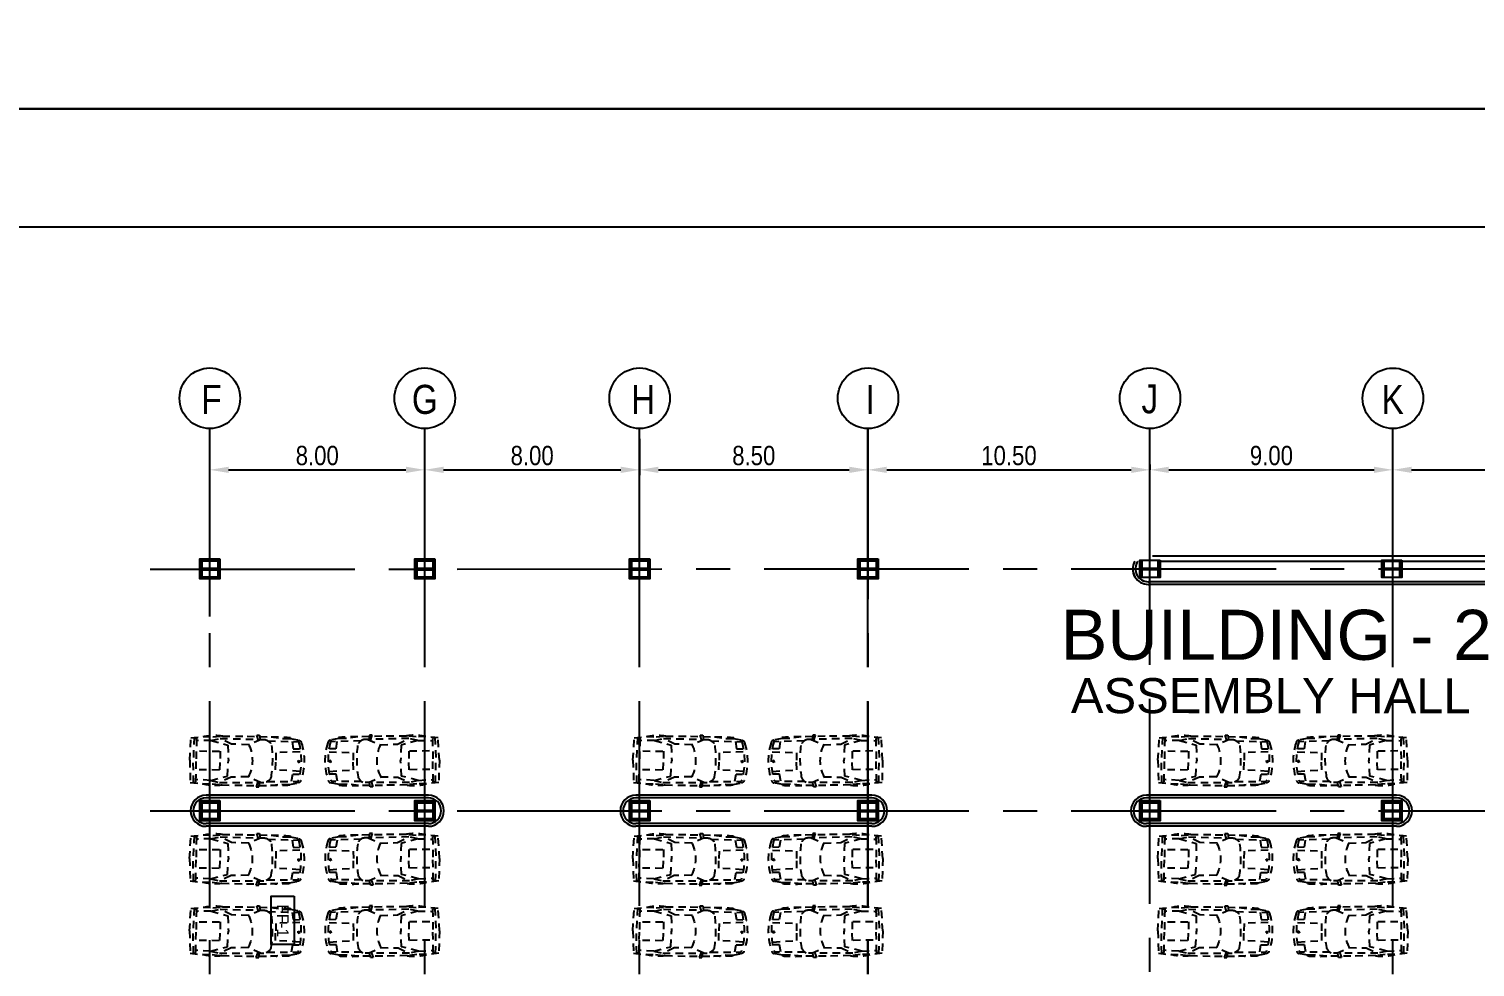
# Model space of a CAD drawing. Header units: millimetres. Extents: x 2148 to 2681, y 758 to 986.
# Drawn here: x 2225.29 to 2252.2, y 817.87 to 835.33 of the extents above; entities that cross this region are included whole.
import ezdxf

# ---------------------------------------------------------------- set-up
doc = ezdxf.new("R2010")
doc.units = ezdxf.units.MM
for name, pattern in [('CENTER2', [28.575, 19.05, -3.175, 3.175, -3.175]), ('HIDDEN', [0.375, 0.25, -0.125]), ('PHANTOMX2', [5, 2.5, -0.5, 0.5, -0.5, 0.5, -0.5])]:
    doc.linetypes.add(name, pattern=pattern)
for name, color, linetype in [('cladding', 2, 'Continuous'), ('COL-EX', 2, 'Continuous'), ('COL-IN', 2, 'Continuous'), ('D', 1, 'Continuous'), ('DIM', 20, 'Continuous'), ('DR', 7, 'Continuous'), ('ELAYOUT', 4, 'Continuous'), ('grid', 241, 'PHANTOMX2'), ('HATCH', 8, 'Continuous'), ('S_GRID LINES', 252, 'Continuous'), ('TEXT', 6, 'Continuous'), ('wall', 4, 'Continuous')]:
    doc.layers.add(name, color=color, linetype=linetype)
doc.styles.add('ARIALNW', font='ARIALN.TTF')
doc.styles.add('MMTX$0$ESMX$0$X-OPTA1D', font='x-opta1d')
doc.styles.add('SWISS', font='swissl.ttf')
doc.dimstyles.new('DIM 200', dxfattribs={"dimtxt": 0.36, "dimasz": 0.35, "dimexe": 0.1, "dimexo": 0, "dimgap": 0.08, "dimtad": 1, "dimlfac": 2, "dimrnd": 0.005, "dimzin": 1, "dimdsep": 46, "dimtxsty": 'ARIALNW', "dimcen": 0.09, "dimclrd": 6, "dimclre": 6, "dimclrt": 13, "dimadec": 0, "dimazin": 0, "dimtfac": 1, "dimtofl": 0, "dimtmove": 2, "dimatfit": 3, "dimfxl": 1, "dimtolj": 1, "dimtzin": 0, "dimarcsym": 0})

# ---------------------------------------------------------------- blocks, each defined once
blk = doc.blocks.new('CAR-PL4')
at = {"layer": 'DR', "color": 8, "linetype": 'HIDDEN'}
for p, q in [((-1.106, -0.352), (-1.073, -0.343)), ((-1.084, -0.357), (-1.024, -0.06)), ((-1.074, -0.615), (-1.084, -0.357)), ((-0.972, -0.074), (-1.039, -0.108)), ((-0.991, -1.103), (-0.972, -0.074)), ((-0.973, -0.292), (-0.73, -0.253)), ((-0.73, -0.253), (-0.73, -0.034)), ((-0.637, -0.02), (-0.591, -0.835)), ((-0.34, -0.081), (-0.31, -0.024)), ((-0.307, -0.073), (-0.34, -0.081)), ((-0.303, -0.073), (-0.271, -0.081)), ((-0.271, -0.081), (-0.301, -0.024)), ((0.027, -0.02), (-0.019, -0.835)), ((0.12, -0.253), (0.119, -0.034)), ((0.362, -0.292), (0.12, -0.253)), ((0.361, -0.074), (0.428, -0.108)), ((0.381, -1.103), (0.361, -0.074)), ((0.473, -0.357), (0.413, -0.06)), ((0.495, -0.352), (0.462, -0.343)), ((0.463, -0.615), (0.473, -0.357)), ((-1.127, -1.001), (-1.074, -0.615)), ((-0.591, -0.835), (-0.295, -0.833)), ((-0.019, -0.835), (-0.316, -0.833)), ((0.516, -1.001), (0.463, -0.615)), ((-1.174, -1.393), (-1.024, -1.365)), ((-1.174, -1.485), (-1.174, -1.393)), ((-0.999, -1.426), (-1.174, -1.485)), ((-1.13, -1.385), (-1.127, -1.001)), ((-1.047, -2.715), (-1.033, -1.437)), ((-1.032, -1.366), (-1.03, -1.221)), ((-1.032, -1.337), (-0.843, -1.75)), ((0.421, -1.337), (0.232, -1.75)), ((0.388, -1.426), (0.563, -1.485)), ((0.563, -1.393), (0.414, -1.365)), ((0.421, -1.366), (0.42, -1.221)), ((0.436, -2.715), (0.422, -1.437)), ((0.519, -1.385), (0.516, -1.001)), ((0.563, -1.485), (0.563, -1.393)), ((-1.133, -1.81), (-1.13, -1.47)), ((-1.128, -2.637), (-1.133, -1.81)), ((-0.843, -1.75), (-0.863, -2.33)), ((0.232, -1.75), (0.252, -2.33)), ((0.517, -2.637), (0.522, -1.81)), ((0.522, -1.81), (0.52, -1.47)), ((-0.863, -2.33), (-1.041, -2.697)), ((-0.828, -2.453), (-0.302, -2.428)), ((0.217, -2.453), (-0.309, -2.428)), ((0.252, -2.33), (0.43, -2.697)), ((-1.094, -2.961), (-1.128, -2.637)), ((-0.98, -3.015), (-1.047, -2.715)), ((-0.98, -3.015), (-0.828, -2.453)), ((-0.618, -2.711), (-0.304, -2.7)), ((-0.616, -3.41), (-0.618, -2.711)), ((0.007, -2.711), (-0.306, -2.7)), ((0.005, -3.41), (0.007, -2.711)), ((0.369, -3.015), (0.217, -2.453)), ((0.369, -3.015), (0.436, -2.715)), ((0.483, -2.961), (0.517, -2.637)), ((-1.102, -3.289), (-1.094, -2.961)), ((-1.059, -3.702), (-1.102, -3.289)), ((-0.98, -3.015), (-0.962, -3.514)), ((0.369, -3.015), (0.351, -3.514)), ((0.448, -3.702), (0.491, -3.289)), ((0.491, -3.289), (0.483, -2.961)), ((-1.076, -3.594), (-0.301, -3.614)), ((-1.074, -3.597), (-1.032, -3.514)), ((-0.304, -3.733), (-1.059, -3.702)), ((-1.032, -3.514), (-0.302, -3.514)), ((0.465, -3.594), (-0.31, -3.614)), ((0.421, -3.514), (-0.309, -3.514)), ((-0.307, -3.733), (0.448, -3.702)), ((0.463, -3.597), (0.421, -3.514))]:
    blk.add_line(p, q, dxfattribs=at)
for centre, radius, start, end in [((-0.926, -0.08), 0.1, 99.1082, 168.6925), ((-0.305, -2.397), 2.416, 73.9881, 106.0119), ((-0.305, -1.881), 2.004, 71.4744, 108.5256), ((0.315, -0.08), 0.1, 11.3075, 80.8918), ((4.35, -0.819), 5.477, 175.0805, 181.8902), ((-4.96, -0.819), 5.477, 358.1098, 4.9195), ((-0.305, -4.704), 3.756, 81.9077, 98.0923), ((-0.772, -1.237), 0.259, 103.928, 176.4903), ((0.161, -1.237), 0.259, 3.5097, 76.072), ((-0.305, -2.814), 1.192, 63.3754, 116.6246), ((0.437, -2.887), 1.591, 170.8054, 194.642), ((-1.048, -2.887), 1.591, 345.358, 9.1946)]:
    blk.add_arc(centre, radius, start, end, dxfattribs=at)
blk = doc.blocks.new('A$C1DB67A09')
at = {"layer": 'Defpoints', "ltscale": 0.5, "elevation": 0}
blk.add_lwpolyline([(7.292, -83.48), (108.892, -83.48), (108.892, -7.28), (7.292, -7.28)], close=True, dxfattribs=at)
at = {"layer": 'wall', "color": 16, "linetype": 'ByBlock', "ltscale": 1.5, "elevation": 0}
blk.add_lwpolyline([(9.492, -81.28), (106.692, -81.28), (106.692, -9.48), (9.492, -9.48)], close=True, dxfattribs=at)
blk = doc.blocks.new('*D2185')
at = {"layer": 'Defpoints', "color": 0, "linetype": 'ByBlock', "ltscale": 0.5, "transparency": 16777216}
for p in [(2232.654, 827.121), (2228.654, 824.392), (2232.654, 824.392, 0)]:
    blk.add_point(p, dxfattribs=at)
at = {"layer": 'ELAYOUT', "color": 6, "linetype": 'ByBlock', "lineweight": -2, "ltscale": 0.5, "transparency": 16777216}
for p, q in [((2228.654, 824.392), (2228.654, 827.221)), ((2232.654, 824.392), (2232.654, 827.221)), ((2229.004, 827.121), (2232.304, 827.121))]:
    blk.add_line(p, q, dxfattribs=at)
at = {"layer": 'ELAYOUT', "color": 6, "linetype": 'ByBlock', "ltscale": 0.5, "transparency": 16777216}
for points in [[(2229.004, 827.179), (2229.004, 827.063), (2228.654, 827.121)], [(2232.304, 827.179), (2232.304, 827.063), (2232.654, 827.121)]]:
    blk.add_solid(points, dxfattribs=at)
at = {"layer": 'ELAYOUT', "color": 13, "linetype": 'ByBlock', "ltscale": 0.5, "transparency": 16777216, "insert": (2230.654, 827.385), "char_height": 0.36, "attachment_point": 5, "style": 'ARIALNW'}
blk.add_mtext('\\A1;8.00', dxfattribs=at)
blk = doc.blocks.new('*D2186')
at = {"layer": 'Defpoints', "color": 0, "linetype": 'ByBlock', "ltscale": 0.5, "transparency": 16777216}
for p in [(2236.654, 827.695, 0), (2236.654, 827.121), (2232.654, 824.392, 0)]:
    blk.add_point(p, dxfattribs=at)
at = {"layer": 'ELAYOUT', "color": 6, "linetype": 'ByBlock', "lineweight": -2, "ltscale": 0.5, "transparency": 16777216}
for p, q in [((2236.654, 827.695), (2236.654, 827.021)), ((2232.654, 824.392), (2232.654, 827.221)), ((2233.004, 827.121), (2236.304, 827.121))]:
    blk.add_line(p, q, dxfattribs=at)
at = {"layer": 'ELAYOUT', "color": 6, "linetype": 'ByBlock', "ltscale": 0.5, "transparency": 16777216}
for points in [[(2233.004, 827.179), (2233.004, 827.063), (2232.654, 827.121)], [(2236.304, 827.179), (2236.304, 827.063), (2236.654, 827.121)]]:
    blk.add_solid(points, dxfattribs=at)
at = {"layer": 'ELAYOUT', "color": 13, "linetype": 'ByBlock', "ltscale": 0.5, "transparency": 16777216, "insert": (2234.654, 827.385), "char_height": 0.36, "attachment_point": 5, "style": 'ARIALNW'}
blk.add_mtext('\\A1;8.00', dxfattribs=at)
blk = doc.blocks.new('*D2187')
at = {"layer": 'Defpoints', "color": 0, "linetype": 'ByBlock', "ltscale": 0.5, "transparency": 16777216}
for p in [(2236.654, 827.695, 0), (2240.905, 827.121), (2240.905, 824.392, 0)]:
    blk.add_point(p, dxfattribs=at)
at = {"layer": 'ELAYOUT', "color": 6, "linetype": 'ByBlock', "lineweight": -2, "ltscale": 0.5, "transparency": 16777216}
for p, q in [((2236.654, 827.695), (2236.654, 827.021)), ((2240.905, 824.392), (2240.905, 827.221)), ((2237.004, 827.121), (2240.555, 827.121))]:
    blk.add_line(p, q, dxfattribs=at)
at = {"layer": 'ELAYOUT', "color": 6, "linetype": 'ByBlock', "ltscale": 0.5, "transparency": 16777216}
for points in [[(2237.004, 827.179), (2237.004, 827.063), (2236.654, 827.121)], [(2240.555, 827.179), (2240.555, 827.063), (2240.905, 827.121)]]:
    blk.add_solid(points, dxfattribs=at)
at = {"layer": 'ELAYOUT', "color": 13, "linetype": 'ByBlock', "ltscale": 0.5, "transparency": 16777216, "insert": (2238.779, 827.385), "char_height": 0.36, "attachment_point": 5, "style": 'ARIALNW'}
blk.add_mtext('\\A1;8.50', dxfattribs=at)
blk = doc.blocks.new('*D2188')
at = {"layer": 'Defpoints', "color": 0, "linetype": 'ByBlock', "ltscale": 0.5, "transparency": 16777216}
for p in [(2240.905, 827.121, 0), (2246.154, 827.121, 0), (2246.154, 827.121)]:
    blk.add_point(p, dxfattribs=at)
at = {"layer": 'ELAYOUT', "color": 6, "linetype": 'ByBlock', "lineweight": -2, "ltscale": 0.5, "transparency": 16777216}
for p, q in [((2240.905, 827.121), (2240.905, 827.221)), ((2246.154, 827.121), (2246.154, 827.221)), ((2241.255, 827.121), (2245.804, 827.121))]:
    blk.add_line(p, q, dxfattribs=at)
at = {"layer": 'ELAYOUT', "color": 6, "linetype": 'ByBlock', "ltscale": 0.5, "transparency": 16777216}
for points in [[(2241.255, 827.179), (2241.255, 827.063), (2240.905, 827.121)], [(2245.804, 827.179), (2245.804, 827.063), (2246.154, 827.121)]]:
    blk.add_solid(points, dxfattribs=at)
at = {"layer": 'ELAYOUT', "color": 13, "linetype": 'ByBlock', "ltscale": 0.5, "transparency": 16777216, "insert": (2243.529, 827.385), "char_height": 0.36, "attachment_point": 5, "style": 'ARIALNW'}
blk.add_mtext('\\A1;10.50', dxfattribs=at)
blk = doc.blocks.new('*D2189')
at = {"layer": 'Defpoints', "color": 0, "linetype": 'ByBlock', "ltscale": 0.5, "transparency": 16777216}
for p in [(2246.154, 827.121, 0), (2250.674, 827.121), (2250.674, 827.121)]:
    blk.add_point(p, dxfattribs=at)
at = {"layer": 'ELAYOUT', "color": 6, "linetype": 'ByBlock', "lineweight": -2, "ltscale": 0.5, "transparency": 16777216}
for p, q in [((2246.154, 827.121), (2246.154, 827.221)), ((2250.674, 827.121), (2250.674, 827.221)), ((2246.504, 827.121), (2250.324, 827.121))]:
    blk.add_line(p, q, dxfattribs=at)
at = {"layer": 'ELAYOUT', "color": 6, "linetype": 'ByBlock', "ltscale": 0.5, "transparency": 16777216}
for points in [[(2246.504, 827.179), (2246.504, 827.063), (2246.154, 827.121)], [(2250.324, 827.179), (2250.324, 827.063), (2250.674, 827.121)]]:
    blk.add_solid(points, dxfattribs=at)
at = {"layer": 'ELAYOUT', "color": 13, "linetype": 'ByBlock', "ltscale": 0.5, "transparency": 16777216, "insert": (2248.414, 827.385), "char_height": 0.36, "attachment_point": 5, "style": 'ARIALNW'}
blk.add_mtext('\\A1;9.00', dxfattribs=at)
blk = doc.blocks.new('*D2190')
at = {"layer": 'Defpoints', "color": 0, "linetype": 'ByBlock', "ltscale": 0.5, "transparency": 16777216}
for p in [(2250.674, 827.121), (2254.926, 827.121), (2254.926, 827.121)]:
    blk.add_point(p, dxfattribs=at)
at = {"layer": 'ELAYOUT', "color": 6, "linetype": 'ByBlock', "lineweight": -2, "ltscale": 0.5, "transparency": 16777216}
for p, q in [((2250.674, 827.121), (2250.674, 827.221)), ((2254.926, 827.121), (2254.926, 827.221)), ((2251.024, 827.121), (2254.576, 827.121))]:
    blk.add_line(p, q, dxfattribs=at)
at = {"layer": 'ELAYOUT', "color": 6, "linetype": 'ByBlock', "ltscale": 0.5, "transparency": 16777216}
for points in [[(2251.024, 827.179), (2251.024, 827.063), (2250.674, 827.121)], [(2254.576, 827.179), (2254.576, 827.063), (2254.926, 827.121)]]:
    blk.add_solid(points, dxfattribs=at)
at = {"layer": 'ELAYOUT', "color": 13, "linetype": 'ByBlock', "ltscale": 0.5, "transparency": 16777216, "insert": (2252.8, 827.385), "char_height": 0.36, "attachment_point": 5, "style": 'ARIALNW'}
blk.add_mtext('\\A1;8.50', dxfattribs=at)

msp = doc.modelspace()

# ---------------------------------------------------------------- linework, layer by layer
at = {"ltscale": 0.5, "elevation": 0}
msp.add_lwpolyline([(2230.2263431, 819.1864706), (2230.2263431, 818.2843118), (2229.7993113, 818.2843118), (2229.7993113, 819.1864706)], close=True, dxfattribs=at)
for centre in [(2228.6548826, 828.4534234, 0), (2232.6548826, 828.4534234, 0), (2236.6548826, 828.4534234, 0), (2240.9058893, 828.4534234, 0), (2246.154804, 828.4531094, 0), (2250.6754409, 828.4529517, 0)]:
    msp.add_circle(centre, 0.5634965)
at = {"layer": 'cladding', "elevation": 0}
for points in [[(2228.8423826, 825.4651244), (2228.8423826, 825.0901244), (2228.4673826, 825.0901244), (2228.4673826, 825.4651244)], [(2232.8423826, 825.4651244), (2232.8423826, 825.0901244), (2232.4673826, 825.0901244), (2232.4673826, 825.4651244)], [(2236.8423826, 825.4651244), (2236.8423826, 825.0901244), (2236.4673826, 825.0901244), (2236.4673826, 825.4651244)], [(2241.0923826, 825.4651244), (2241.0923826, 825.0901244), (2240.7173826, 825.0901244), (2240.7173826, 825.4651244)], [(2246.3423826, 825.4401244), (2246.3423826, 825.1151244), (2245.9673826, 825.1151244), (2245.9673826, 825.4401244)], [(2250.8423826, 825.4401244), (2250.8423826, 825.1151244), (2250.4673826, 825.1151244), (2250.4673826, 825.4401244)], [(2228.8423826, 820.9651244), (2228.8423826, 820.5901244), (2228.4673826, 820.5901244), (2228.4673826, 820.9651244)], [(2232.8423826, 820.9651244), (2232.8423826, 820.5901244), (2232.4673826, 820.5901244), (2232.4673826, 820.9651244)], [(2236.8423826, 820.9651244), (2236.8423826, 820.5901244), (2236.4673826, 820.5901244), (2236.4673826, 820.9651244)], [(2241.0923826, 820.9651244), (2241.0923826, 820.5901244), (2240.7173826, 820.5901244), (2240.7173826, 820.9651244)], [(2246.3423826, 820.9651244), (2246.3423826, 820.5901244), (2245.9673826, 820.5901244), (2245.9673826, 820.9651244)], [(2250.8423826, 820.9651244), (2250.8423826, 820.5901244), (2250.4673826, 820.5901244), (2250.4673826, 820.9651244)]]:
    msp.add_lwpolyline(points, close=True, dxfattribs=at)
at = {"layer": 'COL-EX', "elevation": 0}
for points in [[(2246.2998826, 825.2675864), (2246.2998826, 825.1250864), (2246.3298826, 825.1250864), (2246.3298826, 825.4250864), (2246.2998826, 825.4250864), (2246.2998826, 825.2825864), (2246.0098826, 825.2825864), (2246.0098826, 825.4250864), (2245.9798826, 825.4250864), (2245.9798826, 825.1250864), (2246.0098826, 825.1250864), (2246.0098826, 825.2675864)], [(2250.7998826, 825.2675864), (2250.7998826, 825.1250864), (2250.8298826, 825.1250864), (2250.8298826, 825.4250864), (2250.7998826, 825.4250864), (2250.7998826, 825.2825864), (2250.5098826, 825.2825864), (2250.5098826, 825.4250864), (2250.4798826, 825.4250864), (2250.4798826, 825.1250864), (2250.5098826, 825.1250864), (2250.5098826, 825.2675864)]]:
    msp.add_lwpolyline(points, close=True, dxfattribs=at)
at = {"layer": 'COL-IN'}
for p, q in [((2228.4798826, 825.1000864, 0), (2228.4798826, 825.4500864, 0)), ((2228.4798826, 825.4500864, 0), (2228.8298826, 825.4500864, 0)), ((2228.5048826, 825.4500864, 0), (2228.5048826, 825.1000864, 0)), ((2228.5048826, 825.4250864, 0), (2228.8048826, 825.4250864, 0)), ((2228.5048826, 825.2875864, 0), (2228.8048826, 825.2875864, 0)), ((2228.8048826, 825.4500864, 0), (2228.8048826, 825.1000864, 0)), ((2228.8298826, 825.4500864, 0), (2228.8298826, 825.1000864, 0)), ((2232.4798826, 825.1000864, 0), (2232.4798826, 825.4500864, 0)), ((2232.4798826, 825.4500864, 0), (2232.8298826, 825.4500864, 0)), ((2232.5048826, 825.4500864, 0), (2232.5048826, 825.1000864, 0)), ((2232.5048826, 825.4250864, 0), (2232.8048826, 825.4250864, 0)), ((2232.5048826, 825.2875864, 0), (2232.8048826, 825.2875864, 0)), ((2232.8048826, 825.4500864, 0), (2232.8048826, 825.1000864, 0)), ((2232.8298826, 825.4500864, 0), (2232.8298826, 825.1000864, 0)), ((2236.4798826, 825.1000864, 0), (2236.4798826, 825.4500864, 0)), ((2236.4798826, 825.4500864, 0), (2236.8298826, 825.4500864, 0)), ((2236.5048826, 825.4500864, 0), (2236.5048826, 825.1000864, 0)), ((2236.5048826, 825.4250864, 0), (2236.8048826, 825.4250864, 0)), ((2236.5048826, 825.2875864, 0), (2236.8048826, 825.2875864, 0)), ((2236.8048826, 825.4500864, 0), (2236.8048826, 825.1000864, 0)), ((2236.8298826, 825.4500864, 0), (2236.8298826, 825.1000864, 0)), ((2240.7298826, 825.1000864, 0), (2240.7298826, 825.4500864, 0)), ((2240.7298826, 825.4500864, 0), (2241.0798826, 825.4500864, 0)), ((2240.7548826, 825.4500864, 0), (2240.7548826, 825.1000864, 0)), ((2240.7548826, 825.4250864, 0), (2241.0548826, 825.4250864, 0)), ((2240.7548826, 825.2875864, 0), (2241.0548826, 825.2875864, 0)), ((2241.0548826, 825.4500864, 0), (2241.0548826, 825.1000864, 0)), ((2241.0798826, 825.4500864, 0), (2241.0798826, 825.1000864, 0)), ((2228.8298826, 825.1000864, 0), (2228.4798826, 825.1000864, 0)), ((2228.5048826, 825.2625864, 0), (2228.8048826, 825.2625864, 0)), ((2228.8048826, 825.1250864, 0), (2228.5048826, 825.1250864, 0)), ((2232.8298826, 825.1000864, 0), (2232.4798826, 825.1000864, 0)), ((2232.5048826, 825.2625864, 0), (2232.8048826, 825.2625864, 0)), ((2232.8048826, 825.1250864, 0), (2232.5048826, 825.1250864, 0)), ((2236.8298826, 825.1000864, 0), (2236.4798826, 825.1000864, 0)), ((2236.5048826, 825.2625864, 0), (2236.8048826, 825.2625864, 0)), ((2236.8048826, 825.1250864, 0), (2236.5048826, 825.1250864, 0)), ((2241.0798826, 825.1000864, 0), (2240.7298826, 825.1000864, 0)), ((2240.7548826, 825.2625864, 0), (2241.0548826, 825.2625864, 0)), ((2241.0548826, 825.1250864, 0), (2240.7548826, 825.1250864, 0)), ((2228.4798826, 820.6000864, 0), (2228.4798826, 820.9500864, 0)), ((2228.4798826, 820.9500864, 0), (2228.8298826, 820.9500864, 0)), ((2228.5048826, 820.9500864, 0), (2228.5048826, 820.6000864, 0)), ((2228.5048826, 820.9250864, 0), (2228.8048826, 820.9250864, 0)), ((2228.5048826, 820.7875864, 0), (2228.8048826, 820.7875864, 0)), ((2228.5048826, 820.7625864, 0), (2228.8048826, 820.7625864, 0)), ((2228.8048826, 820.9500864, 0), (2228.8048826, 820.6000864, 0)), ((2228.8298826, 820.9500864, 0), (2228.8298826, 820.6000864, 0)), ((2232.4798826, 820.6000864, 0), (2232.4798826, 820.9500864, 0)), ((2232.4798826, 820.9500864, 0), (2232.8298826, 820.9500864, 0)), ((2232.5048826, 820.9500864, 0), (2232.5048826, 820.6000864, 0)), ((2232.5048826, 820.9250864, 0), (2232.8048826, 820.9250864, 0)), ((2232.5048826, 820.7875864, 0), (2232.8048826, 820.7875864, 0)), ((2232.5048826, 820.7625864, 0), (2232.8048826, 820.7625864, 0)), ((2232.8048826, 820.9500864, 0), (2232.8048826, 820.6000864, 0)), ((2232.8298826, 820.9500864, 0), (2232.8298826, 820.6000864, 0)), ((2236.4798826, 820.6000864, 0), (2236.4798826, 820.9500864, 0)), ((2236.4798826, 820.9500864, 0), (2236.8298826, 820.9500864, 0)), ((2236.5048826, 820.9500864, 0), (2236.5048826, 820.6000864, 0)), ((2236.5048826, 820.9250864, 0), (2236.8048826, 820.9250864, 0)), ((2236.5048826, 820.7875864, 0), (2236.8048826, 820.7875864, 0)), ((2236.5048826, 820.7625864, 0), (2236.8048826, 820.7625864, 0)), ((2236.8048826, 820.9500864, 0), (2236.8048826, 820.6000864, 0)), ((2236.8298826, 820.9500864, 0), (2236.8298826, 820.6000864, 0)), ((2240.7298826, 820.6000864, 0), (2240.7298826, 820.9500864, 0)), ((2240.7298826, 820.9500864, 0), (2241.0798826, 820.9500864, 0)), ((2240.7548826, 820.9500864, 0), (2240.7548826, 820.6000864, 0)), ((2240.7548826, 820.9250864, 0), (2241.0548826, 820.9250864, 0)), ((2240.7548826, 820.7875864, 0), (2241.0548826, 820.7875864, 0)), ((2240.7548826, 820.7625864, 0), (2241.0548826, 820.7625864, 0)), ((2241.0548826, 820.9500864, 0), (2241.0548826, 820.6000864, 0)), ((2241.0798826, 820.9500864, 0), (2241.0798826, 820.6000864, 0)), ((2245.9798826, 820.6000864, 0), (2245.9798826, 820.9500864, 0)), ((2245.9798826, 820.9500864, 0), (2246.3298826, 820.9500864, 0)), ((2246.0048826, 820.9500864, 0), (2246.0048826, 820.6000864, 0)), ((2246.0048826, 820.9250864, 0), (2246.3048826, 820.9250864, 0)), ((2246.0048826, 820.7875864, 0), (2246.3048826, 820.7875864, 0)), ((2246.0048826, 820.7625864, 0), (2246.3048826, 820.7625864, 0)), ((2246.3048826, 820.9500864, 0), (2246.3048826, 820.6000864, 0)), ((2246.3298826, 820.9500864, 0), (2246.3298826, 820.6000864, 0)), ((2250.4798826, 820.6000864, 0), (2250.4798826, 820.9500864, 0)), ((2250.4798826, 820.9500864, 0), (2250.8298826, 820.9500864, 0)), ((2250.5048826, 820.9500864, 0), (2250.5048826, 820.6000864, 0)), ((2250.5048826, 820.9250864, 0), (2250.8048826, 820.9250864, 0)), ((2250.5048826, 820.7875864, 0), (2250.8048826, 820.7875864, 0)), ((2250.5048826, 820.7625864, 0), (2250.8048826, 820.7625864, 0)), ((2250.8048826, 820.9500864, 0), (2250.8048826, 820.6000864, 0)), ((2250.8298826, 820.9500864, 0), (2250.8298826, 820.6000864, 0)), ((2228.8298826, 820.6000864, 0), (2228.4798826, 820.6000864, 0)), ((2228.8048826, 820.6250864, 0), (2228.5048826, 820.6250864, 0)), ((2232.8298826, 820.6000864, 0), (2232.4798826, 820.6000864, 0)), ((2232.8048826, 820.6250864, 0), (2232.5048826, 820.6250864, 0)), ((2236.8298826, 820.6000864, 0), (2236.4798826, 820.6000864, 0)), ((2236.8048826, 820.6250864, 0), (2236.5048826, 820.6250864, 0)), ((2241.0798826, 820.6000864, 0), (2240.7298826, 820.6000864, 0)), ((2241.0548826, 820.6250864, 0), (2240.7548826, 820.6250864, 0)), ((2246.3298826, 820.6000864, 0), (2245.9798826, 820.6000864, 0)), ((2246.3048826, 820.6250864, 0), (2246.0048826, 820.6250864, 0)), ((2250.8298826, 820.6000864, 0), (2250.4798826, 820.6000864, 0)), ((2250.8048826, 820.6250864, 0), (2250.5048826, 820.6250864, 0))]:
    msp.add_line(p, q, dxfattribs=at)
at = {"layer": 'D', "ltscale": 0.5}
for p, q in [((2263.0012242, 825.0380641, 0), (2246.1232556, 825.0379384, 0)), ((2255.0923826, 825.0379384, 0), (2246.2859473, 825.0379384, 0)), ((2263.0012242, 824.9880641, 0), (2246.1232556, 824.9879384, 0)), ((2255.0923826, 824.9879384, 0), (2250.4998969, 824.9879384, 0)), ((2232.7223705, 821.0148982, 0), (2228.5850336, 821.0148982, 0)), ((2232.7223617, 821.0648982, 0), (2228.5850434, 821.0648982, 0)), ((2240.9733772, 821.0148982, 0), (2236.585032, 821.0148982, 0)), ((2240.9733683, 821.0648982, 0), (2236.5850421, 821.0648982, 0)), ((2250.7429288, 821.0148982, 0), (2246.0874853, 821.0148982, 0)), ((2250.74292, 821.0648982, 0), (2246.0874957, 821.0648982, 0)), ((2232.7223617, 820.5355261, 0), (2228.5850867, 820.5355261, 0)), ((2232.7223617, 820.4855261, 0), (2228.5850867, 820.4855261, 0)), ((2240.9733683, 820.5355261, 0), (2236.5850867, 820.5355261, 0)), ((2240.9733683, 820.4855261, 0), (2236.5850867, 820.4855261, 0)), ((2250.74292, 820.5355261, 0), (2246.0875416, 820.5355261, 0)), ((2250.74292, 820.4855261, 0), (2246.0875416, 820.4855261, 0))]:
    msp.add_line(p, q, dxfattribs=at)
for centre, radius, start, end in [((2246.1220972, 825.2777502, 0.0000002), 0.2896861, 151.53068632, 270), ((2246.1232556, 825.2776244, 0.0000002), 0.2896861, 151.53068632, 270), ((2246.1220972, 825.2777502, 0.0000001), 0.2396861, 144.82132726, 270.00000005), ((2246.1232556, 825.2776244, 0.0000001), 0.2396861, 144.82132726, 270.00000005), ((2228.5850867, 820.7752121, -0.0000002), 0.2896861, 90, 270), ((2228.5850867, 820.7752121, 0), 0.2396861, 89.99999995, 269.99999995), ((2232.7223617, 820.7752121, 0.0000002), 0.2896861, 270, 90), ((2232.7223617, 820.7752121, 0.0000001), 0.2396861, 270.00000005, 90.00000005), ((2236.5850867, 820.7752121, -0.0000002), 0.2896861, 90, 270), ((2236.5850867, 820.7752121, 0), 0.2396861, 89.99999995, 269.99999995), ((2240.9733683, 820.7752121, 0.0000002), 0.2896861, 270, 90), ((2240.9733683, 820.7752121, 0.0000001), 0.2396861, 270.00000005, 90.00000005), ((2246.0875416, 820.7752121, -0.0000002), 0.2896861, 90, 270), ((2246.0875416, 820.7752121, 0), 0.2396861, 89.99999995, 269.99999995), ((2250.74292, 820.7752121, 0.0000002), 0.2896861, 270, 90), ((2250.74292, 820.7752121, 0.0000001), 0.2396861, 270.00000005, 90.00000005)]:
    msp.add_arc(centre, radius, start, end, dxfattribs=at)
at = {"layer": 'Defpoints', "ltscale": 0.5, "elevation": 0}
for points in [[(2173.4500187, 833.8388045), (2275.0500187, 833.8388045), (2275.0500187, 910.0388045), (2173.4500187, 910.0388045)], [(2173.4500187, 757.6388045), (2275.0500187, 757.6388045), (2275.0500187, 833.8388045), (2173.4500187, 833.8388045)]]:
    msp.add_lwpolyline(points, close=True, dxfattribs=at)
at = {"layer": 'DR', "ltscale": 10}
for p, q in [((2263.6933681, 825.5157143, 0), (2246.2032102, 825.5157143, 0)), ((2263.5933681, 825.4157143, 0), (2246.3423826, 825.4157143, 0))]:
    msp.add_line(p, q, dxfattribs=at)
at = {"layer": 'grid', "ltscale": 0.7}
for p, q in [((2232.6537242, 823.7244764, 0), (2232.6537242, 827.8997703, 0)), ((2236.6537242, 823.7244764, 0), (2236.6537242, 827.8897703, 0)), ((2240.9047308, 823.7244764, 0), (2240.9047308, 827.8897703, 0)), ((2246.1536456, 823.7247903, 0), (2246.1536456, 827.8897703, 0)), ((2246.1536456, 823.7244764, 0), (2246.1536456, 827.8897703, 0)), ((2250.6742825, 823.724948, 0), (2250.6742825, 827.8897703, 0)), ((2250.6754409, 824.9906421, 0), (2250.6754409, 825.5154004, 0))]:
    msp.add_line(p, q, dxfattribs=at)
at = {"layer": 'S_GRID LINES', "linetype": 'CENTER2', "ltscale": 0.2}
for p, q in [((2228.6548826, 801.8576172, 0), (2228.6548826, 827.8897692, 0)), ((2232.6537242, 801.8576172, 0), (2232.6537242, 827.8897692, 0)), ((2236.6537242, 801.8576172, 0), (2236.6537242, 827.8897692, 0)), ((2240.9047308, 801.8576172, 0), (2240.9047308, 827.8897692, 0)), ((2240.9058893, 801.8562385, 0), (2240.9058893, 827.8897692, 0)), ((2246.1536456, 801.9007571, 0), (2246.1536456, 827.8897692, 0)), ((2250.6742825, 801.8576172, 0), (2250.6742825, 827.8897692, 0)), ((2227.5442769, 825.2750864, 0), (2265.7911063, 825.2754004, 0)), ((2227.5442769, 820.774941, 0), (2265.7911063, 820.7752549, 0))]:
    msp.add_line(p, q, dxfattribs=at)

# ---------------------------------------------------------------- block references
at = {"layer": 'DIM', "color": 8}
for p in [(2166.158248, 917.3189005), (2166.158248, 841.1189005)]:
    msp.add_blockref('A$C1DB67A09', p, dxfattribs=at)
at = {"layer": 'HATCH', "color": 8}
for p, xscale, yscale, zscale, rotation in [((2230.3443164, 821.8591392, 0), -0.5524092515229585, 0.5524092515261145, 0.5524092515176443, 269.2083121364935), ((2230.8623748, 821.8591392, 0), 0.5524092515229585, 0.5524092515229585, 0.5524092515229585, 90.79168786350655), ((2238.595323, 821.8591392, 0), -0.5524092515229585, 0.5524092515261145, 0.5524092515176443, 269.2083121364935), ((2239.1133814, 821.8591392, 0), 0.5524092515229585, 0.5524092515229585, 0.5524092515229585, 90.79168786350655), ((2248.3664996, 821.8591392, 0), -0.5524092515229585, 0.5524092515261145, 0.5524092515176443, 269.2083121364935), ((2248.884558, 821.8591392, 0), 0.5524092515229585, 0.5524092515229585, 0.5524092515229585, 90.79168786350655), ((2230.3426915, 820.0279548, 0), -0.5524092515229585, 0.5524092515261145, 0.5524092515176443, 269.2083121364935), ((2230.8639997, 820.0279548, 0), 0.5524092515229585, 0.5524092515229585, 0.5524092515229585, 90.79168786350655), ((2238.5936981, 820.0279548, 0), -0.5524092515229585, 0.5524092515261145, 0.5524092515176443, 269.2083121364935), ((2239.1150063, 820.0279548, 0), 0.5524092515229585, 0.5524092515229585, 0.5524092515229585, 90.79168786350655), ((2248.3648747, 820.0279548, 0), -0.5524092515229585, 0.5524092515261145, 0.5524092515176443, 269.2083121364935), ((2248.8861829, 820.0279548, 0), 0.5524092515229585, 0.5524092515229585, 0.5524092515229585, 90.79168786350655), ((2230.3426915, 818.6817846, 0), -0.5524092515229585, 0.5524092515261145, 0.5524092515176443, 269.2083121364935), ((2230.8639997, 818.6817846, 0), 0.5524092515229585, 0.5524092515229585, 0.5524092515229585, 90.79168786350655), ((2238.5936981, 818.6817846, 0), -0.5524092515229585, 0.5524092515261145, 0.5524092515176443, 269.2083121364935), ((2239.1150063, 818.6817846, 0), 0.5524092515229585, 0.5524092515229585, 0.5524092515229585, 90.79168786350655), ((2248.3648747, 818.6817846, 0), -0.5524092515229585, 0.5524092515261145, 0.5524092515176443, 269.2083121364935), ((2248.8861829, 818.6817846, 0), 0.5524092515229585, 0.5524092515229585, 0.5524092515229585, 90.79168786350655)]:
    msp.add_blockref('CAR-PL4', p, dxfattribs=dict(at, xscale=xscale, yscale=yscale, zscale=zscale, rotation=rotation))

# ---------------------------------------------------------------- texts
at = {"color": 2, "insert": (2230.0145689, 818.7281884, 0), "char_height": 0.21537251, "width": 3.970154439, "attachment_point": 5, "rotation": 270, "style": 'MMTX$0$ESMX$0$X-OPTA1D'}
msp.add_mtext('FF-1', dxfattribs=at)
at = {"layer": 'TEXT', "style": 'SWISS'}
for s, height, p in [('BUILDING - 2', 0.931411859, (2244.4922734, 823.5853043, 0.0000003)), ('ASSEMBLY HALL', 0.651988301, (2244.6809857, 822.5921025, 0.0000002))]:
    msp.add_text(s, height=height, rotation=359.98971085, dxfattribs=at).set_placement(p)
at = {"layer": 'TEXT', "char_height": 0.54, "width": 3.396423809, "attachment_point": 1, "style": 'ARIALNW'}
for s, insert in [('F', (2228.4963294, 828.7025524, 0)), ('G', (2232.4156412, 828.7025524, 0)), ('H', (2236.4963294, 828.7025524, 0)), ('I', (2240.8581052, 828.7025524, 0)), ('J', (2245.9962508, 828.7129516, 0)), ('K', (2250.4643614, 828.7020807, 0))]:
    msp.add_mtext(s, dxfattribs=dict(at, insert=insert))

# ---------------------------------------------------------------- dimensions: what is measured, and where the dimension line sits
at = {"layer": 'ELAYOUT', "linetype": 'ByBlock', "ltscale": 0.5}
for base, p1, p2, picture, middle in [((2232.6537242, 827.1208366, 0), (2228.6537242, 824.3924164, 0), (2232.6537242, 824.3924164, 0), '*D2185', (2230.6537242, 827.3846428, 0)), ((2236.6537242, 827.1208366, 0), (2232.6537242, 824.3924164, 0), (2236.6537242, 827.694626, 0), '*D2186', (2234.6537242, 827.3846428, 0)), ((2240.9047308, 827.1208366, 0), (2236.6537242, 827.694626, 0), (2240.9047308, 824.3924164, 0), '*D2187', (2238.7792275, 827.3846428, 0)), ((2246.1536456, 827.1208366, 0), (2240.9047308, 827.1208366, 0), (2246.1536456, 827.1208366, 0), '*D2188', (2243.5291882, 827.3846428, 0))]:
    dim = msp.add_linear_dim(base=base, p1=p1, p2=p2, dimstyle='DIM 200', dxfattribs=at)
    dim.commit()
    dim.dimension.update_dxf_attribs({"geometry": picture, "text_midpoint": middle})
for base, p1, p2, text, picture, middle in [((2250.6742825, 827.1208366, 0), (2246.1536456, 827.1208366, 0), (2250.6742825, 827.1208366, 0), '9.00', '*D2189', (2248.4139641, 827.3846428, 0)), ((2254.9264982, 827.1208366, 0), (2250.6742825, 827.1208366, 0), (2254.9264982, 827.1208366, 0), '8.50', '*D2190', (2252.8003903, 827.3846428, 0))]:
    dim = msp.add_linear_dim(base=base, p1=p1, p2=p2, text=text, dimstyle='DIM 200', dxfattribs=at)
    dim.commit()
    dim.dimension.update_dxf_attribs({"geometry": picture, "text_midpoint": middle})

doc.saveas('drawing.dxf')
